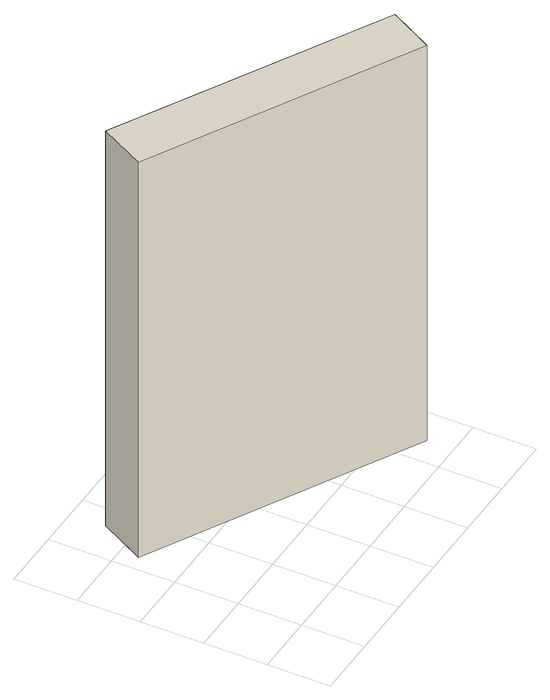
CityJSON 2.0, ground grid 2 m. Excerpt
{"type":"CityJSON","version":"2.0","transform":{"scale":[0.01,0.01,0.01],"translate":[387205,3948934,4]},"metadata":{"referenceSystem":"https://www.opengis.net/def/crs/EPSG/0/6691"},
"CityObjects":{
"building1":{"type":"Building","attributes":{"大字・町コード":"39","13_区市町村コード_大字・町コード_町・丁目コード":"13101039000","measuredHeight":20.5,"BuildingDetails.buildingRoofEdgeArea":16.06,"BuildingDetails.districtsAndZonesType":"5","BuildingDetails.prefecture":"13","BuildingDetails.city":"13101","BuildingDetails.surveyYear":2016},"address":[{"country":"日本","locality":"東京都千代田区皇居外苑"}],"geometry":[{"type":"Solid","lod":"1","boundaries":[[[[0,1,2,3]],[[2,4,5,3]],[[1,6,4,2]],[[0,7,6,1]],[[3,5,7,0]],[[4,6,7,5]]]]}]}
},
"vertices":[
[891,86,79],[50,542,79],[131,691,79],[971,232,79],[131,691,1481],[971,232,1481],[50,542,1481],[891,86,1481]
]}
